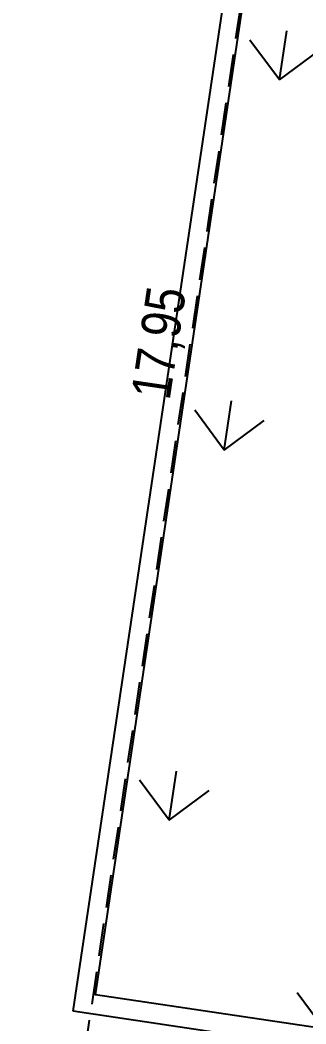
# Model space of a CAD drawing. Header units: millimetres. Extents: x 338 to 506, y 179 to 335.
# Drawn here: x 392.46 to 394.65, y 256.06 to 263.77 of the extents above; entities that cross this region are included whole.
import ezdxf

# ---------------------------------------------------------------- set-up
doc = ezdxf.new("R2010")
doc.units = ezdxf.units.MM
doc.linetypes.add('DASHED2', pattern=[0.375, 0.25, -0.125])
for name, color, linetype in [('ANDEN', 251, 'Continuous'), ('COTAS', 30, 'Continuous'), ('EJES_DE_COLUMNA', 255, 'DASHED2'), ('MUROS', 32, 'Continuous')]:
    doc.layers.add(name, color=color, linetype=linetype)
doc.styles.get("Standard").update_dxf_attribs({"font": 'ARIALUNI.ttf'})
doc.styles.add('TECHNIC', font='txt')
doc.dimstyles.new('CONSTRUIME', dxfattribs={"dimtxt": 0.09, "dimasz": 0.027, "dimexe": 0.04, "dimexo": 0.1, "dimgap": 0.04, "dimtad": 1, "dimtih": 1, "dimtoh": 1, "dimdec": 4, "dimzin": 5, "dimdsep": 46, "dimtxsty": 'Standard', "dimcen": -0.05, "dimclrd": 253, "dimclre": 253, "dimclrt": 7, "dimadec": 0, "dimazin": 0, "dimtfac": 1, "dimtdec": 4, "dimtmove": 2, "dimatfit": 3, "dimfxl": 1, "dimtolj": 1, "dimarcsym": 0})

# ---------------------------------------------------------------- blocks, each defined once
blk = doc.blocks.new('*X964')
at = {"color": 0}
for p, q in [((75.1444, 103.3383), (75.4138, 103.6077)), ((78.0181, 103.3383), (78.2875, 103.6077)), ((80.8918, 103.3383), (81.1612, 103.6077)), ((75.1444, 103.3383), (75.4138, 103.0689)), ((75.1444, 103.3383), (75.5254, 103.3383)), ((78.0181, 103.3383), (78.2875, 103.0689)), ((78.0181, 103.3383), (78.3991, 103.3383)), ((80.8918, 103.3383), (81.1612, 103.0689)), ((80.8918, 103.3383), (81.2728, 103.3383)), ((73.734, 101.9279), (73.977, 102.1709))]:
    blk.add_line(p, q, dxfattribs=at)
blk = doc.blocks.new('ARROW')
at = {"layer": 'COTAS', "color": 1}
blk.add_line((2.5, 0), (-2.5, 0), dxfattribs=at)
at = {"layer": 'COTAS', "color": 1, "const_width": 0.635}
blk.add_lwpolyline([(-0.32, 0, 1), (0.32, 0, 1)], format="xyb", close=True, dxfattribs=at)
blk = doc.blocks.new('*U1060')
at = {"layer": 'EJES_DE_COLUMNA', "color": 7, "style": 'TECHNIC'}
blk.add_text('17,95', height=0.3, dxfattribs=at).set_placement((709.5489, 199.0943))
blk = doc.blocks.new('*D653')
at = {"layer": 'DEFPOINTS', "color": 0, "transparency": 16777216}
for p in [(719.0272, 199.0013), (719.0272, 198.789), (701.0799, 198.5352)]:
    blk.add_point(p, dxfattribs=at)
at = {"layer": 'EJES_DE_COLUMNA', "color": 253, "transparency": 16777216}
for p, q in [((701.0799, 198.9013), (701.0799, 199.0413)), ((719.0272, 198.9013), (719.0272, 199.0413)), ((701.1299, 199.0013), (718.9772, 199.0013))]:
    blk.add_line(p, q, dxfattribs=at)
at = {"transparency": 16777216}
blk.add_blockref('*U1060', (0, 0), dxfattribs=at)
at = {"layer": 'EJES_DE_COLUMNA', "color": 253, "transparency": 16777216, "xscale": 0.05, "yscale": 0.05, "zscale": 0.05, "rotation": 180}
blk.add_blockref('ARROW', (701.0799, 199.0013), dxfattribs=at)
at = {"layer": 'EJES_DE_COLUMNA', "color": 253, "transparency": 16777216, "xscale": 0.05, "yscale": 0.05, "zscale": 0.05}
blk.add_blockref('ARROW', (719.0272, 199.0013), dxfattribs=at)
blk = doc.blocks.new('EJES_ESTRUCTURALES')
at = {"layer": 'EJES_DE_COLUMNA'}
dim = blk.add_linear_dim(base=(719.02721, 199.00127), p1=(701.07988, 198.5352), p2=(719.02721, 198.78901), dimstyle='CONSTRUIME', override={"dimtxt": 0.3, "dimasz": 0.05}, dxfattribs=at)
dim.commit()
dim.dimension.update_dxf_attribs({"geometry": '*D653', "text_midpoint": (710.05355, 199.21825)})
blk = doc.blocks.new('A$C7152A42C')
at = {"layer": 'ANDEN'}
for p, q in [((73.584, 103.85105), (84.08127, 103.85105)), ((73.584, 101.85105), (73.584, 103.85105))]:
    blk.add_line(p, q, dxfattribs=at)
blk.add_lwpolyline([(83.93127, 103.70105), (83.93127, 93.18772), (73.734, 93.18772), (73.734, 103.70105)], close=True, dxfattribs=at)
at = {"layer": 'ANDEN', "color": 251, "linetype": 'Continuous'}
blk.add_blockref('*X964', (0, 0), dxfattribs=at)
at = {"layer": 'EJES_DE_COLUMNA'}
blk.add_blockref('EJES_ESTRUCTURALES', (-631.22088, -95.28525), dxfattribs=at)

msp = doc.modelspace()

# ---------------------------------------------------------------- block references
at = {"layer": 'MUROS', "color": 32, "rotation": 81.53046525965426}
msp.add_blockref('A$C7152A42C', (484.7482, 168.0844), dxfattribs=at)

doc.saveas('drawing.dxf')
